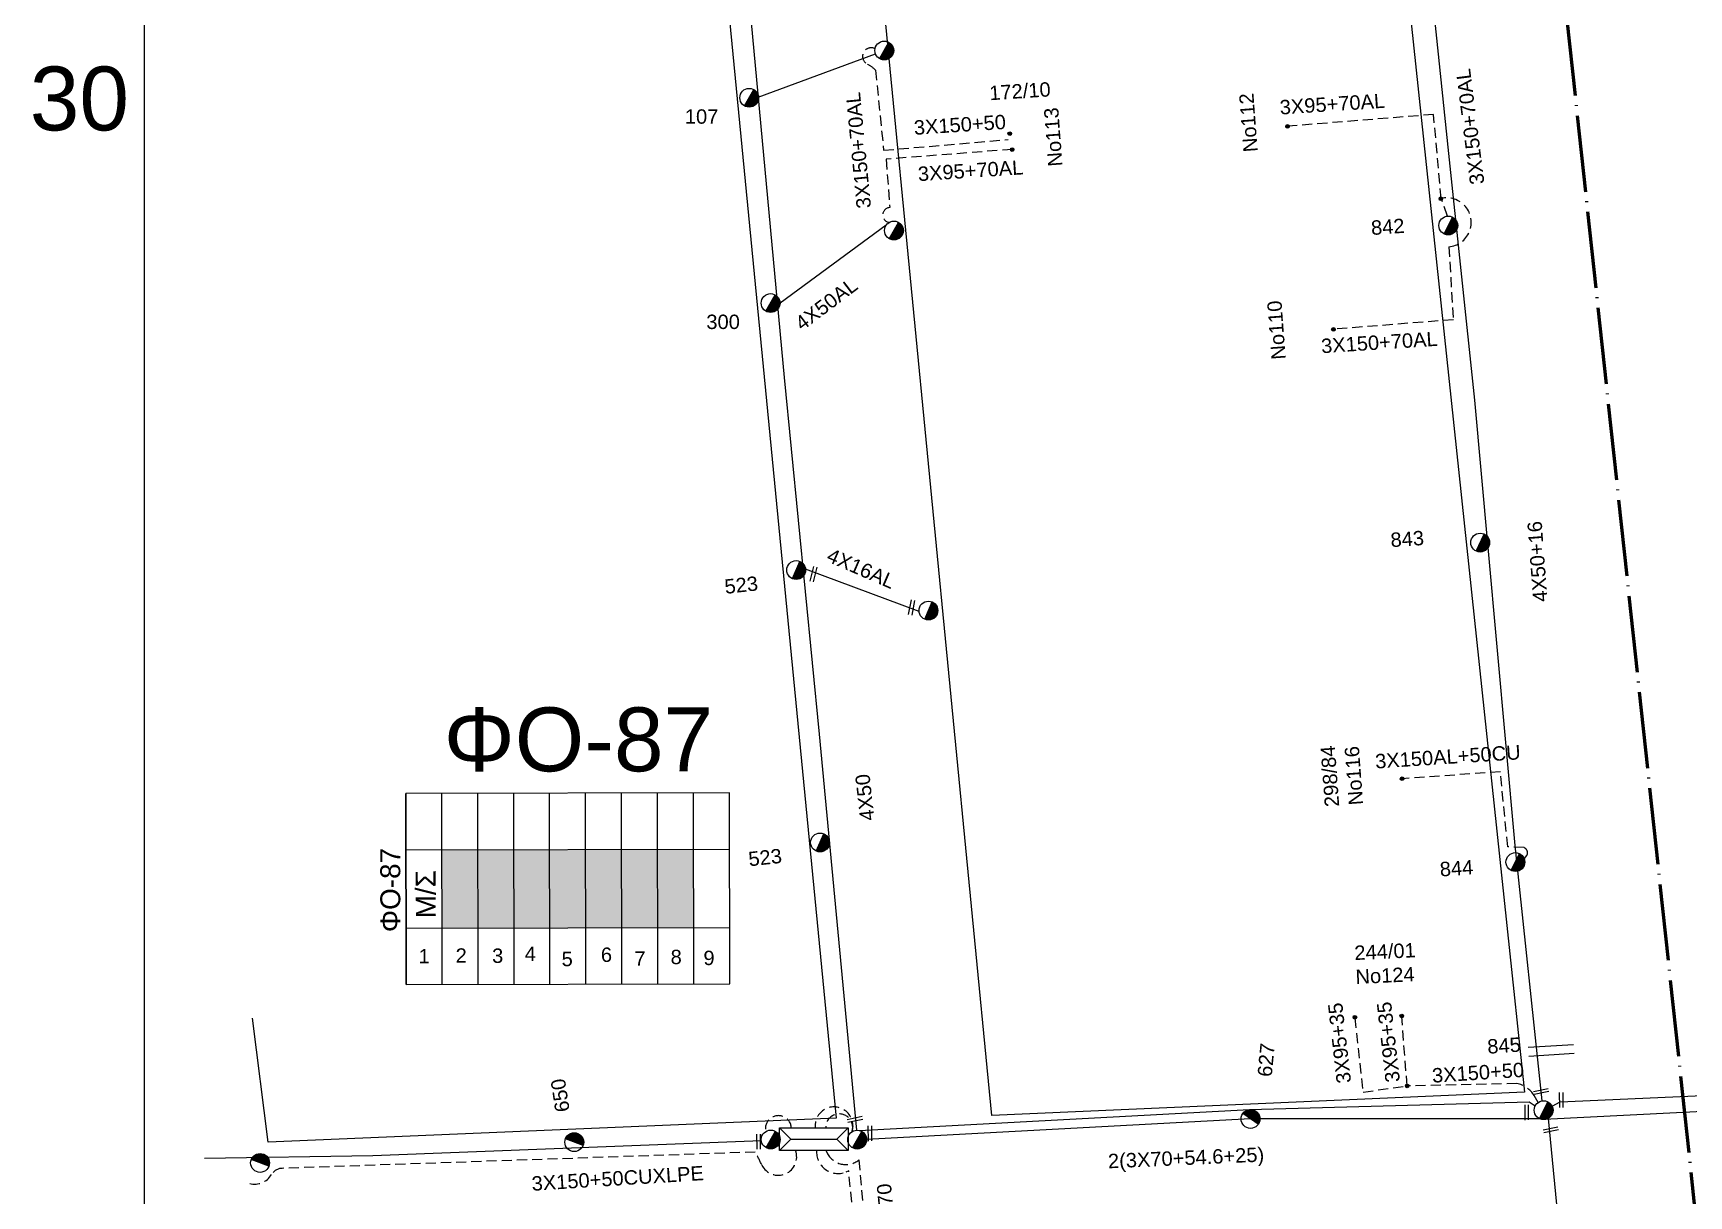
# Model space of a CAD drawing. Header units: millimetres. Extents: x 918 to 3138, y 719 to 1759.
# Drawn here: x 922.9 to 1130.3, y 1102.4 to 1248.1 of the extents above; entities that cross this region are included whole.
import ezdxf
from ezdxf.enums import TextEntityAlignment as Align

# ---------------------------------------------------------------- set-up
doc = ezdxf.new("R2010")
doc.units = ezdxf.units.MM
doc.header["$LTSCALE"] = 0.5
doc.linetypes.add('ACAD_ISO04W100', pattern=[30, 24, -3, 0, -3])
doc.linetypes.add('DASHED', pattern=[19.05, 12.7, -6.35])
for name, color, linetype in [('Άγνωστα', 7, 'Continuous'), ('Ασφαλειοκιβώτια Χ.Τ 9 αναχωρήσεων', 7, 'Continuous'), ('Γυμνά εναέρια ΧΤ (3Φ)   4x50AL', 7, 'Continuous'), ('Επιγραφές - Σχήματα', 7, 'Continuous'), ('Καλώδια ΧΤ   3x150+50AL', 7, 'DASHED'), ('Καλώδια ΧΤ   3x150+50CU', 7, 'DASHED'), ('Καλώδια ΧΤ   3x150+70AL', 7, 'DASHED'), ('Καλώδια ΧΤ   3x150AL+50CU', 7, 'DASHED'), ('Μηχανική τομή', 7, 'Continuous'), ('Στύλος ΦΜ', 7, 'Continuous'), ('Στύλος ΦΜ @ 1', 7, 'Continuous'), ('Συνδέσεις', 7, 'Continuous'), ('Συνεστραμμένα ΧΤ   3x70+54.6+25 AL', 7, 'SYN_LINE'), ('Τομή', 7, 'Continuous'), ('Υποσταθμός εναέριος 2 στύλων', 7, 'Continuous'), ('Υποσταθμός πόλεως', 7, 'Continuous'), ('Υπόβαθρο ΔΕΗ', 7, 'Continuous'), ('Υπόγεια καλώδια Παροχών ΧΤ   4x16AL', 7, 'DASHED')]:
    doc.layers.add(name, color=color, linetype=linetype)
doc.styles.add('arial', font='ARIAL.TTF')
doc.styles.get("Standard").update_dxf_attribs({"font": 'ARIAL.TTF'})
doc.linetypes.add('SYN_LINE', pattern='A,0.5,-0.0001,["/\\/\\/\\/",Standard,S=0.1,R=0,X=0,Y=-0.05],-0.25', length=0.7501)

# ---------------------------------------------------------------- blocks, each defined once
blk = doc.blocks.new('ΑΣΦΑΛΕΙΟΚΙΒΩΤΙΟ ΥΠΟΣΤΑΘΜΟΥ 9 ΑΝΑΧΩΡΗΣΕΩΝ')
at = {"layer": 'Ασφαλειοκιβώτια Χ.Τ 9 αναχωρήσεων', "ltscale": 40}
for p, q in [((-23.8, 40.36), (24.02, 40.36)), ((-9.72, 40.36), (-9.72, -40.64)), ((9.94, 40.36), (9.94, -40.64)), ((-23.8, 31.36), (24.02, 31.36)), ((-23.8, 22.36), (24.02, 22.36)), ((-23.8, 13.36), (24.02, 13.36)), ((-23.8, 4.36), (24.02, 4.36)), ((-23.8, -4.64), (24.02, -4.64)), ((-23.8, -13.64), (24.02, -13.64)), ((-23.8, -22.64), (24.02, -22.64)), ((-23.8, -31.64), (24.02, -31.64))]:
    blk.add_line(p, q, dxfattribs=at)
at = {"layer": 'Ασφαλειοκιβώτια Χ.Τ 9 αναχωρήσεων'}
blk.add_lwpolyline([(-23.8, -40.64), (24.02, -40.64), (24.02, 40.36), (-23.8, 40.36)], close=True, dxfattribs=at)
for s, p in [('1', (-18.54, 37.25)), ('2', (-18.39, 27.98)), ('3', (-18.45, 18.85)), ('4', (-17.96, 10.67)), ('5', (-19.3, 1.44)), ('6', (-18.25, -8.4)), ('7', (-19.23, -16.79)), ('8', (-18.84, -25.86)), ('9', (-19.09, -34.08))]:
    blk.add_text(s, height=3.6, rotation=270, dxfattribs=at).set_placement(p)
at = {"layer": 'Ασφαλειοκιβώτια Χ.Τ 9 αναχωρήσεων', "ltscale": 40}
for tag, height, p in [('ΟΝΟΜΑ', 5, (-0.16, 44.31)), ('ΚΕΙΜΕΝΟ 1', 2, (17.06, 35.59)), ('ΚΕΙΜΕΝΟ 2', 2, (17.06, 26.88)), ('ΚΕΙΜΕΝΟ 3', 2, (17.06, 17.69)), ('ΚΕΙΜΕΝΟ 4', 2, (17.06, 8.71)), ('ΚΕΙΜΕΝΟ 5', 2, (17.06, -0.13)), ('ΚΕΙΜΕΝΟ 6', 2, (17.06, -9.05)), ('ΚΕΙΜΕΝΟ 7', 2, (17.06, -18.13)), ('ΚΕΙΜΕΝΟ 8', 2, (17.06, -26.85)), ('ΚΕΙΜΕΝΟ 9', 2, (17.06, -35.99)), ('ΣΧ', 2, (-0.1, -42.64))]:
    blk.add_attdef(tag, text='', height=height, dxfattribs=at).set_placement(p, align=Align.MIDDLE_CENTER)
blk = doc.blocks.new('ΜΗΧΑΝΙΚΗ ΤΟΜΗ')
at = {"layer": 'Μηχανική τομή', "ltscale": 40}
for p, q in [((-1.89, 0.78), (1.89, 0.78)), ((1.89, 0), (-1.89, 0))]:
    blk.add_line(p, q, dxfattribs=at)
blk = doc.blocks.new('ΤΟΜΗ')
at = {"layer": 'Τομή', "ltscale": 40}
for p, q in [((-5.68, 0), (5.68, 0)), ((5.68, -2.33), (-5.68, -2.33))]:
    blk.add_line(p, q, dxfattribs=at)
blk = doc.blocks.new('ΥΠΑΡΧΩΝ ΤΣΙΜΕΝΤΕΝΙΟΣ ΣΤΥΛΟΣ')
at = {"layer": 'Στύλος ΦΜ'}
blk.add_hatch(color=7, dxfattribs=at).paths.add_polyline_path([(-1.29, -2.28, 0.574793), (2.62, 0, 0.268822), (1.3, 2.27)])
at = {"layer": 'Στύλος ΦΜ', "color": 7}
blk.add_line((-1.29, -2.28), (1.3, 2.27), dxfattribs=at)
blk.add_circle((0, 0), 2.62, dxfattribs=at)
at = {"layer": 'Στύλος ΦΜ', "flags": 4}
for tag, p in [('ΑΡΙΘΜΟΣ', (-4.68, 8.05)), ('ΤΥΠΟΣ', (-4.91, 3.03))]:
    blk.add_attdef(tag, p, '', height=4, dxfattribs=at)
blk = doc.blocks.new('ΥΠΟΣΤΑΘΜΟΣ ΕΝΑΕΡΙΟΣ ΕΠΙ 2 ΣΤΥΛΩΝ')
at = {"layer": 'Υποσταθμός εναέριος 2 στύλων', "linetype": 'Continuous'}
for points in [[(-11.97, -2.11, 0.574793), (-8.45, -0.07, 0.268822), (-9.64, 1.98)], [(9.68, -2.15, 0.574793), (13.19, -0.1, 0.268822), (12.01, 1.95)]]:
    blk.add_hatch(color=256, dxfattribs=at).paths.add_polyline_path(points)
for p, q in [((-11.97, -2.11), (-9.64, 1.98)), ((9.68, -2.15), (12.01, 1.95))]:
    blk.add_line(p, q, dxfattribs=at)
for centre in [(-10.81, -0.07), (10.84, -0.1)]:
    blk.add_circle(centre, 2.36, dxfattribs=at)
at = {"layer": 'Υποσταθμός πόλεως', "linetype": 'Continuous', "ltscale": 40}
blk.add_lwpolyline([(-8.57, 2.82), (8.57, 2.82), (8.57, -2.82), (-8.57, -2.82)], close=True, dxfattribs=at)
for points in [[(-5.75, 0), (-8.57, 2.82)], [(-8.57, -2.82), (-5.75, 0)], [(-5.75, 0), (5.75, 0)], [(5.75, 0), (8.57, 2.82)], [(8.57, -2.82), (5.75, 0)]]:
    blk.add_lwpolyline(points, dxfattribs=at)
at = {"layer": 'Υποσταθμός εναέριος 2 στύλων', "ltscale": 40, "flags": 1}
for tag, p in [('ΜΕΤΑΣΧΗΜΑΤΙΣΜΟΣ', (14.09, 2.51)), ('ΙΣΧΥΣ', (14.07, -0.28)), ('ΑΡΙΘΜΟΣ', (14.19, -3))]:
    blk.add_attdef(tag, p, '', height=1.8, dxfattribs=at)
blk = doc.blocks.new('_ΣΥΝΔΕΣΗ')
at = {"layer": 'Συνδέσεις', "linetype": 'SYN_LINE', "ltscale": 40}
blk.add_hatch(color=256, dxfattribs=at).paths.add_polyline_path([(0.5, -0.01, 1), (-0.5, -0.01, 1)])
at = {"layer": 'Συνδέσεις'}
blk.add_circle((0, -0.01), 0.5, dxfattribs=at)

msp = doc.modelspace()

# ---------------------------------------------------------------- hatches: boundary and pattern name
at = {"layer": 'Ασφαλειοκιβώτια Χ.Τ 9 αναχωρήσεων', "ltscale": 40}
for color, points in [(151, [(974.13, 1145.8), (974.15, 1135.97), (978.65, 1135.98), (978.63, 1145.81)]), (30, [(978.63, 1145.81), (978.65, 1135.98), (983.15, 1135.99), (983.13, 1145.82)]), (85, [(983.13, 1145.82), (983.15, 1135.99), (987.65, 1136), (987.63, 1145.82)]), (6, [(987.63, 1145.82), (987.65, 1136), (992.15, 1136.01), (992.13, 1145.83)]), (1, [(992.13, 1145.83), (992.15, 1136.01), (996.65, 1136.01), (996.63, 1145.84)]), (5, [(996.63, 1145.84), (996.65, 1136.01), (1001.15, 1136.02), (1001.13, 1145.85)]), (2, [(1001.13, 1145.85), (1001.15, 1136.02), (1005.65, 1136.03), (1005.63, 1145.86)])]:
    msp.add_hatch(color=color, dxfattribs=at).paths.add_polyline_path(points)

# ---------------------------------------------------------------- linework, layer by layer
at = {"layer": 'Άγνωστα', "color": 30, "ltscale": 40}
for points in [[(1111.88, 1114.33), (1108.53, 1146.3), (1105.15, 1183.64), (1103.48, 1202.07), (1100.14, 1233.77), (1094.29, 1289.99)], [(1009.24, 1284.67), (1012.32, 1255.25), (1017, 1204.91), (1021.35, 1160.28), (1026.04, 1110.67)]]:
    msp.add_lwpolyline(points, dxfattribs=at)
at = {"layer": 'Άγνωστα', "color": 30, "linetype": 'DASHED', "ltscale": 0.2}
msp.add_lwpolyline([(1100.06, 1225.13), (1099.25, 1227.34), (1098.3, 1237.87), (1080.05, 1236.39)], dxfattribs=at)
at = {"layer": 'Άγνωστα', "color": 85, "linetype": 'DASHED', "ltscale": 0.2}
msp.add_lwpolyline([(1088.44, 1124.73), (1089.47, 1115.44), (1094.99, 1116.21), (1094.31, 1124.89)], dxfattribs=at)
msp.add_lwpolyline([(1111.41, 1114.14), (1110.9, 1115, 0.21603), (1108.73, 1116.51), (1094.99, 1116.21)], format="xyb", dxfattribs=at)
at = {"layer": 'Άγνωστα', "color": 30, "linetype": 'DASHED', "ltscale": 0.2}
msp.add_lwpolyline([(1025.49, 1110.48, 1.249933), (1020.88, 1110.9)], format="xyb", dxfattribs=at)
at = {"layer": 'Άγνωστα', "color": 6, "linetype": 'DASHED', "ltscale": 0.2}
msp.add_lwpolyline([(1017.89, 1110.95, 1.086672), (1014.67, 1110.5)], format="xyb", dxfattribs=at)
at = {"layer": 'Άγνωστα', "color": 85, "ltscale": 40}
msp.add_lwpolyline([(1112.66, 1112.14), (1114.08, 1097.48), (1119.89, 1034.29), (1123.76, 986.73), (1124.39, 975.11)], dxfattribs=at)
at = {"layer": 'Άγνωστα', "color": 6, "ltscale": 40}
msp.add_lwpolyline([(1014.13, 1109.32), (965.48, 1107.45), (944.4, 1107.13)], dxfattribs=at)
at = {"layer": 'Άγνωστα', "color": 1, "linetype": 'DASHED', "ltscale": 0.2}
msp.add_lwpolyline([(1018.41, 1108.13, -0.94878), (1014.18, 1106.31, 0.023393), (1013.35, 1107.93), (954.11, 1105.89, 0.254402), (952.79, 1105.11, -0.331328), (950.06, 1103.98)], format="xyb", dxfattribs=at)
at = {"layer": 'Άγνωστα', "color": 2, "linetype": 'DASHED', "ltscale": 0.2}
msp.add_lwpolyline([(950.85, 1089.85), (970.1, 1090.35), (970.92, 1091.73, -0.514361), (976.55, 1092.2), (1026.19, 1094.09), (1025.07, 1105.57), (1024.7, 1105.43, -0.55212), (1021.05, 1108.13, -26.842172)], format="xyb", dxfattribs=at)
at = {"layer": 'Άγνωστα', "color": 85, "linetype": 'DASHED', "ltscale": 0.2}
msp.add_arc((1023.88, 1111.02), 1.69, 341.4455, 182.5634, dxfattribs=at)
at = {"layer": 'Γυμνά εναέρια ΧΤ (3Φ)   4x50AL', "color": 30, "linetype": 'DASHED', "ltscale": 0.2}
msp.add_lwpolyline([(1045.57, 1233.5), (1029.74, 1232.26), (1030.21, 1226.22)], dxfattribs=at)
at = {"layer": 'Γυμνά εναέρια ΧΤ (3Φ)   4x50AL', "color": 30, "ltscale": 40}
msp.add_lwpolyline([(1029.75, 1223.99), (1016.47, 1214.25)], dxfattribs=at)
at = {"layer": 'Γυμνά εναέρια ΧΤ (3Φ)   4x50AL', "color": 30, "linetype": 'DASHED', "ltscale": 0.2}
msp.add_arc((1030.27, 1225.28), 0.939, 93.1718, 261.9421, dxfattribs=at)
at = {"layer": 'Επιγραφές - Σχήματα'}
msp.add_lwpolyline([(936.87, 1745.25), (2965.33, 1745.25), (2965.33, 743.52), (936.87, 743.52)], close=True, dxfattribs=at)
at = {"layer": 'Επιγραφές - Σχήματα', "color": 1, "linetype": 'ACAD_ISO04W100', "lineweight": 60, "ltscale": 0.8}
msp.add_lwpolyline([(1061.96, 1743.03), (1145.77, 963.48)], dxfattribs=at)
at = {"layer": 'Καλώδια ΧΤ   3x150+50AL', "color": 30, "linetype": 'DASHED', "ltscale": 0.2}
msp.add_lwpolyline([(1028.37, 1246.1, 1.007101), (1027.41, 1244.16, -0.093282), (1028.42, 1243.41), (1029.44, 1233.38), (1045.03, 1234.74)], format="xyb", dxfattribs=at)
at = {"layer": 'Καλώδια ΧΤ   3x150+50CU', "color": 151, "linetype": 'DASHED', "ltscale": 0.2}
msp.add_lwpolyline([(1022.21, 1108.13), (1022.35, 1107.85, 0.481957), (1026.34, 1106.94), (1027.54, 1093.51), (977.82, 1091.48)], format="xyb", dxfattribs=at)
at = {"layer": 'Καλώδια ΧΤ   3x150+70AL', "color": 30, "linetype": 'SYN_LINE', "ltscale": 20}
msp.add_lwpolyline([(1013.74, 1240.03), (1028.42, 1245.47)], dxfattribs=at)
at = {"layer": 'Καλώδια ΧΤ   3x150+70AL', "color": 30, "linetype": 'DASHED', "ltscale": 0.2}
msp.add_lwpolyline([(1099.25, 1227.34, -1.079911), (1100.2, 1221.3), (1100.78, 1212.17), (1085.8, 1210.97)], format="xyb", dxfattribs=at)
at = {"layer": 'Καλώδια ΧΤ   3x150AL+50CU', "color": 30, "ltscale": 0.2}
msp.add_lwpolyline([(1109.66, 1144.62), (1109.95, 1145.04, 0.486733), (1109.63, 1146.05), (1107.6, 1146.16), (1106.66, 1155.55), (1094.36, 1154.68)], format="xyb", dxfattribs=at)
at = {"layer": 'Συνεστραμμένα ΧΤ   3x70+54.6+25 AL', "color": 5, "ltscale": 20}
for points in [[(1191.82, 1118.55), (1189.17, 1117.86), (1152.72, 1114.96), (1149.43, 1113.88), (1112.16, 1111.99)], [(1111.57, 1112.11), (1075.38, 1112.08), (1027.29, 1109.52)]]:
    msp.add_lwpolyline(points, dxfattribs=at)
at = {"layer": 'Συνεστραμμένα ΧΤ   3x70+54.6+25 AL', "color": 85, "ltscale": 20}
for points in [[(1113.16, 1113.66), (1114.15, 1114.23), (1148.9, 1115.78), (1150.36, 1114.94)], [(1026.39, 1110.64), (1075.24, 1113.25), (1110.26, 1114.21), (1111.04, 1113.71)]]:
    msp.add_lwpolyline(points, dxfattribs=at)
at = {"layer": 'Συνεστραμμένα ΧΤ   3x70+54.6+25 AL', "color": 151, "ltscale": 20}
msp.add_lwpolyline([(1111.58, 1112.12), (1111.52, 1112.14)], dxfattribs=at)
at = {"layer": 'Υπόβαθρο ΔΕΗ'}
for points in [[(1027.71, 1269.85), (1092.93, 1273.37), (1109.7, 1115.42), (1042.98, 1112.51), (1027.71, 1269.85)], [(951.37, 1265.66), (1008.3, 1268.68), (1023.48, 1112.16), (952.39, 1109.15), (950.42, 1124.69)]]:
    msp.add_lwpolyline(points, dxfattribs=at)
at = {"layer": 'Υπόγεια καλώδια Παροχών ΧΤ   4x16AL', "color": 30, "linetype": 'Continuous', "ltscale": 0.2}
msp.add_lwpolyline([(1033.88, 1175.61), (1019.66, 1180.94)], dxfattribs=at)

# ---------------------------------------------------------------- block references
at = {"layer": 'Ασφαλειοκιβώτια Χ.Τ 9 αναχωρήσεων', "xscale": 0.4999999999999999, "yscale": 0.4999999999999999, "zscale": 0.4999999999999999, "rotation": 90.10078446918362}
msp.add_blockref('ΑΣΦΑΛΕΙΟΚΙΒΩΤΙΟ ΥΠΟΣΤΑΘΜΟΥ 9 ΑΝΑΧΩΡΗΣΕΩΝ', (989.82, 1140.86), dxfattribs=at).add_auto_attribs({'ΟΝΟΜΑ': 'ΦΟ-87'})
at = {"layer": 'Μηχανική τομή'}
for p, xscale, yscale, zscale, rotation in [((1020.47, 1180.34), 0.4999999999999997, 0.4999999999999997, 0.4999999999999997, 256.6906597615123), ((1032.75, 1176.16), 0.4999999999999998, 0.4999999999999998, 0.4999999999999998, 259.1832962976966), ((1111.74, 1115.7), 0.4999999999999996, 0.4999999999999996, 0.4999999999999996, 192.0566803972679), ((1109.76, 1112.89), 0.4999999999999997, 0.4999999999999997, 0.4999999999999997, 270.577947933592), ((1114.09, 1114.44), 0.4999999999999997, 0.4999999999999997, 0.4999999999999997, 270.577947933592), ((1025.81, 1112.21), 0.4999999999999996, 0.4999999999999996, 0.4999999999999996, 192.0566803972679), ((1013.59, 1109.24), 0.4999999999999997, 0.4999999999999997, 0.4999999999999997, 270.577947933592), ((1027.52, 1110.26), 0.4999999999999997, 0.4999999999999997, 0.4999999999999997, 270.577947933592), ((1112.93, 1110.9), 0.4999999999999996, 0.4999999999999996, 0.4999999999999996, 192.0566803972679)]:
    msp.add_blockref('ΜΗΧΑΝΙΚΗ ΤΟΜΗ', p, dxfattribs=dict(at, xscale=xscale, yscale=yscale, zscale=zscale, rotation=rotation))
at = {"layer": 'Στύλος ΦΜ @ 1', "ltscale": 40, "xscale": 0.4499999999998181, "yscale": 0.4499999999998181, "zscale": 0.4499999999998181}
for p in [(1029.52, 1245.88), (1030.73, 1223.33)]:
    msp.add_blockref('ΥΠΑΡΧΩΝ ΤΣΙΜΕΝΤΕΝΙΟΣ ΣΤΥΛΟΣ', p, dxfattribs=at)
at = {"layer": 'Στύλος ΦΜ @ 1', "ltscale": 40}
ref = msp.add_blockref('ΥΠΑΡΧΩΝ ΤΣΙΜΕΝΤΕΝΙΟΣ ΣΤΥΛΟΣ', (1012.61, 1239.96), dxfattribs=dict(at, xscale=0.4499999999998181, yscale=0.4499999999998181, zscale=0.4499999999998181))
ref.add_attrib('ΤΥΠΟΣ', '107', (1004.55, 1236.71), dxfattribs={"layer": 'Στύλος ΦΜ', "height": 1.8, "flags": 4})
ref = msp.add_blockref('ΥΠΑΡΧΩΝ ΤΣΙΜΕΝΤΕΝΙΟΣ ΣΤΥΛΟΣ', (1100.14, 1223.96), dxfattribs=dict(at, xscale=0.449999999999818, yscale=0.449999999999818, zscale=0.449999999999818, rotation=3.833824537449723))
ref.add_attrib('ΤΥΠΟΣ', '842', (1090.53, 1222.77), dxfattribs={"layer": 'Στύλος ΦΜ', "height": 1.8, "rotation": 3.8338, "flags": 4})
ref = msp.add_blockref('ΥΠΑΡΧΩΝ ΤΣΙΜΕΝΤΕΝΙΟΣ ΣΤΥΛΟΣ', (1015.29, 1214.25), dxfattribs=dict(at, xscale=0.4499999999998181, yscale=0.4499999999998181, zscale=0.4499999999998181))
ref.add_attrib('ΤΥΠΟΣ', '300', (1007.24, 1211), dxfattribs={"layer": 'Στύλος ΦΜ', "height": 1.8, "flags": 4})
ref = msp.add_blockref('ΥΠΑΡΧΩΝ ΤΣΙΜΕΝΤΕΝΙΟΣ ΣΤΥΛΟΣ', (1104.14, 1184.25), dxfattribs=dict(at, xscale=0.449999999999818, yscale=0.449999999999818, zscale=0.449999999999818, rotation=3.833824537449723))
ref.add_attrib('ΤΥΠΟΣ', '843', (1092.97, 1183.68), dxfattribs={"layer": 'Στύλος ΦΜ', "height": 1.8, "rotation": 3.8338, "flags": 4})
ref = msp.add_blockref('ΥΠΑΡΧΩΝ ΤΣΙΜΕΝΤΕΝΙΟΣ ΣΤΥΛΟΣ', (1018.49, 1180.82), dxfattribs=dict(at, xscale=0.449999999999818, yscale=0.449999999999818, zscale=0.449999999999818, rotation=6.11902972459522))
ref.add_attrib('ΤΥΠΟΣ', '523', (1009.62, 1177.83), dxfattribs={"layer": 'Στύλος ΦΜ', "height": 1.8, "rotation": 6.119, "flags": 4})
for p, xscale, yscale, zscale, rotation in [((1035.05, 1175.74), 0.4499999999998179, 0.4499999999998179, 0.4499999999998179, 6.11902972459522), ((951.36, 1106.57), 0.449999999999818, 0.449999999999818, 0.449999999999818, 98.62948992309248)]:
    msp.add_blockref('ΥΠΑΡΧΩΝ ΤΣΙΜΕΝΤΕΝΙΟΣ ΣΤΥΛΟΣ', p, dxfattribs=dict(at, xscale=xscale, yscale=yscale, zscale=zscale, rotation=rotation))
ref = msp.add_blockref('ΥΠΑΡΧΩΝ ΤΣΙΜΕΝΤΕΝΙΟΣ ΣΤΥΛΟΣ', (1021.48, 1146.7), dxfattribs=dict(at, xscale=0.4499999999998179, yscale=0.4499999999998179, zscale=0.4499999999998179, rotation=6.11902972459522))
ref.add_attrib('ΤΥΠΟΣ', '523', (1012.61, 1143.71), dxfattribs={"layer": 'Στύλος ΦΜ', "height": 1.8, "rotation": 6.119, "flags": 4})
ref = msp.add_blockref('ΥΠΑΡΧΩΝ ΤΣΙΜΕΝΤΕΝΙΟΣ ΣΤΥΛΟΣ', (1108.54, 1144.25), dxfattribs=dict(at, xscale=0.449999999999818, yscale=0.449999999999818, zscale=0.449999999999818, rotation=3.833824537449723))
ref.add_attrib('ΤΥΠΟΣ', '844', (1099.14, 1142.44), dxfattribs={"layer": 'Στύλος ΦΜ', "height": 1.8, "rotation": 3.8338, "flags": 4})
ref = msp.add_blockref('ΥΠΑΡΧΩΝ ΤΣΙΜΕΝΤΕΝΙΟΣ ΣΤΥΛΟΣ', (1112.08, 1113.17), dxfattribs=dict(at, xscale=0.449999999999818, yscale=0.449999999999818, zscale=0.449999999999818, rotation=3.833824537449723))
ref.add_attrib('ΤΥΠΟΣ', '845', (1105.09, 1120.24), dxfattribs={"layer": 'Στύλος ΦΜ', "height": 1.8, "rotation": 3.8338, "flags": 4})
ref = msp.add_blockref('ΥΠΑΡΧΩΝ ΤΣΙΜΕΝΤΕΝΙΟΣ ΣΤΥΛΟΣ', (1075.38, 1112.08), dxfattribs=dict(at, xscale=0.449999999999818, yscale=0.449999999999818, zscale=0.449999999999818, rotation=84.61052891850103))
ref.add_attrib('ΤΥΠΟΣ', '627', (1078.03, 1117.29), dxfattribs={"layer": 'Στύλος ΦΜ', "height": 1.8, "rotation": 84.6105, "flags": 4})
ref = msp.add_blockref('ΥΠΑΡΧΩΝ ΤΣΙΜΕΝΤΕΝΙΟΣ ΣΤΥΛΟΣ', (990.7, 1109.17), dxfattribs=dict(at, xscale=0.449999999999818, yscale=0.449999999999818, zscale=0.449999999999818, rotation=98.62948992309248))
ref.add_attrib('ΤΥΠΟΣ', '650', (990.14, 1113.08), dxfattribs={"layer": 'Στύλος ΦΜ', "height": 1.8, "rotation": 98.6295, "flags": 4})
at = {"layer": 'Συνδέσεις', "xscale": 0.4500000000000455, "yscale": 0.4500000000000455, "zscale": 0.4500000000000455}
for p in [(1045.23, 1235.47), (1080.01, 1236.37), (1045.53, 1233.48), (1099.21, 1227.32), (1085.76, 1210.95), (1094.36, 1154.69), (1088.45, 1124.82), (1094.32, 1124.98), (1094.99, 1116.22)]:
    msp.add_blockref('_ΣΥΝΔΕΣΗ', p, dxfattribs=at)
at = {"layer": 'Τομή', "xscale": 0.4999999999999998, "yscale": 0.4999999999999998, "zscale": 0.4999999999999998, "rotation": 3.545975908835903}
msp.add_blockref('ΤΟΜΗ', (1113, 1121.24), dxfattribs=at)
at = {"layer": 'Υποσταθμός εναέριος 2 στύλων', "xscale": 0.5, "yscale": 0.5, "zscale": 0.5}
msp.add_blockref('ΥΠΟΣΤΑΘΜΟΣ ΕΝΑΕΡΙΟΣ ΕΠΙ 2 ΣΤΥΛΩΝ', (1020.7, 1109.54), dxfattribs=at)

# ---------------------------------------------------------------- texts
at = {"ltscale": 40, "insert": (974.34, 1163.61), "char_height": 8, "width": 17.8089, "attachment_point": 1, "style": 'arial'}
msp.add_mtext('ΦO-87', dxfattribs=at)
at = {"layer": 'Άγνωστα', "ltscale": 40, "char_height": 1.8, "width": 17.1868, "attachment_point": 1, "style": 'arial'}
for s, insert, rotation in [('3X95+70AL', (1078.98, 1239.65), 3.7269), ('3X95+70AL', (1033.67, 1231.31), 3.7269), ('4X50+16', (1110.78, 1176.76), 94.2347), ('298/84\\PΝο116', (1084.7, 1151.08), 94.2347), ('4X50', (1026.52, 1149.32), 96.4099), ('244/01\\PΝο124', (1088.34, 1133.77), 2.6643), ('3X95+35', (1086.19, 1116.44), 96.4099), ('3X95+35', (1092.31, 1116.56), 96.4099), ('3X150+50', (1098.05, 1118.41), 3.6805), ('3X150+50CUXLPE', (985.31, 1104.87), 3.5825), ('3X150+70', (1029.59, 1092.41), 95.1221)]:
    msp.add_mtext(s, dxfattribs=dict(at, insert=insert, rotation=rotation))
at = {"layer": 'Γυμνά εναέρια ΧΤ (3Φ)   4x50AL', "ltscale": 40, "insert": (1018.14, 1212.15), "char_height": 1.8, "width": 17.1868, "attachment_point": 1, "rotation": 37.0455, "style": 'arial'}
msp.add_mtext('4X50AL', dxfattribs=at)
at = {"layer": 'Επιγραφές - Σχήματα', "insert": (922.52, 1243.87), "char_height": 8, "width": 15.1545, "attachment_point": 1}
msp.add_mtext('30', dxfattribs=at)
at = {"layer": 'Επιγραφές - Σχήματα', "ltscale": 40, "char_height": 1.8, "width": 17.1868, "attachment_point": 1, "style": 'arial'}
for s, insert, rotation in [('172/10', (1042.61, 1241.44), 3.7269), ('Νο112', (1074.49, 1233.08), 94.2347), ('Νο113', (1050.05, 1231.28), 94.2347), ('Νο110', (1078, 1207.1), 94.2347)]:
    msp.add_mtext(s, dxfattribs=dict(at, insert=insert, rotation=rotation))
at = {"layer": 'Επιγραφές - Σχήματα', "insert": (970.87, 1137.19), "char_height": 2.5, "width": 2.2495, "attachment_point": 1, "rotation": 90.3994}
msp.add_mtext('Μ/Σ', dxfattribs=at)
at = {"layer": 'Καλώδια ΧΤ   3x150+50AL', "ltscale": 40, "insert": (1033.17, 1237.11), "char_height": 1.8, "width": 17.1868, "attachment_point": 1, "rotation": 3.7269, "style": 'arial'}
msp.add_mtext('3X150+50', dxfattribs=at)
at = {"layer": 'Καλώδια ΧΤ   3x150+70AL', "ltscale": 0.2, "char_height": 1.8, "width": 17.1868, "attachment_point": 1, "style": 'arial'}
for insert, rotation in [((1102.89, 1228.99), 97.1275), ((1026.08, 1226.02), 95.4752), ((1084.16, 1209.76), 3.6805)]:
    msp.add_mtext('3X150+70AL', dxfattribs=dict(at, insert=insert, rotation=rotation))
at = {"layer": 'Καλώδια ΧΤ   3x150AL+50CU', "ltscale": 0.2, "insert": (1090.93, 1157.75), "char_height": 1.8, "width": 17.1868, "attachment_point": 1, "rotation": 3.6805, "style": 'arial'}
msp.add_mtext('3X150AL+50CU', dxfattribs=at)
at = {"layer": 'Συνεστραμμένα ΧΤ   3x70+54.6+25 AL', "ltscale": 40, "insert": (1057.49, 1107.69), "char_height": 1.8, "width": 17.1868, "attachment_point": 1, "rotation": 2.4922, "style": 'arial'}
msp.add_mtext('2(3X70+54.6+25)', dxfattribs=at)
at = {"layer": 'Υπόγεια καλώδια Παροχών ΧΤ   4x16AL', "ltscale": 0.2, "insert": (1022.88, 1183.62), "char_height": 1.8, "width": 17.1868, "attachment_point": 1, "rotation": 336.6107, "style": 'arial'}
msp.add_mtext('4X16AL', dxfattribs=at)

doc.saveas('drawing.dxf')
